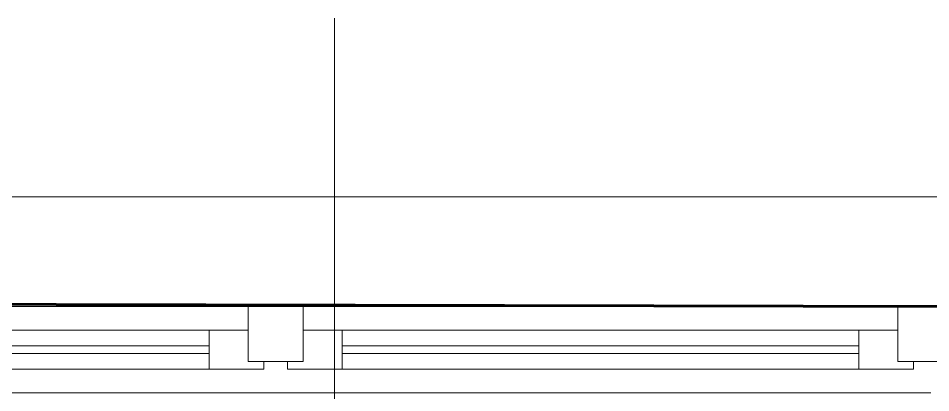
# Model space of a CAD drawing. Header units: millimetres. Extents: x -1113 to 415037, y -3642 to 28069.
# Drawn here: x 75221 to 76387, y 26964 to 27442 of the extents above; entities that cross this region are included whole.
import ezdxf

# ---------------------------------------------------------------- set-up
doc = ezdxf.new("R2010")
doc.units = ezdxf.units.MM
for name, color, linetype, lineweight in [('0) Стена 3.93м', 3, 'Continuous', 60), ('1) Окна 2.25м-', 6, 'Continuous', 60), ('A-GLAZ', 7, 'Continuous', 9), ('A-GLAZ-1', 7, 'Continuous', 5), ('A-WALL', 7, 'Continuous', 5), ('I-WALL', 7, 'Continuous', 5), ('Оси', 7, 'Continuous', 9)]:
    doc.layers.add(name, color=color, linetype=linetype, lineweight=lineweight)

# ---------------------------------------------------------------- blocks, each defined once
blk = doc.blocks.new('120_Окно_СКБ_2Ст - 120_Окно_СКБ_2Ст 2100х2400 _мал створка справа_-19092174-Объем проектирования 1 этажа')
at = {"layer": 'A-GLAZ'}
for p, q in [((150, -75), (150, -5)), ((150, -5), (220, -5)), ((220, -5), (220, -75)), ((980, -75), (980, -5)), ((980, -5), (1050, -5)), ((150, -35), (-980, -35)), ((100, -85), (100, -35)), ((150, -75), (150, -35)), ((980, -35), (220, -35)), ((220, -35), (220, -75)), ((270, -85), (270, -35)), ((930, -85), (930, -35)), ((980, -75), (980, -35)), ((220, -75), (150, -75)), ((170, -75), (150, -75)), ((170, -85), (170, -75)), ((220, -75), (200, -75)), ((200, -75), (200, -85)), ((1050, -75), (980, -75)), ((1000, -75), (980, -75)), ((1000, -85), (1000, -75)), ((-1000, -85), (170, -85)), ((170, -85), (-1000, -85)), ((200, -85), (1000, -85)), ((1000, -85), (200, -85))]:
    blk.add_line(p, q, dxfattribs=at)
at = {"layer": 'A-GLAZ-1'}
for p, q in [((1050, -5), (-1050, -5)), ((-930, -55), (100, -55)), ((270, -55), (930, -55)), ((100, -65), (-930, -65)), ((930, -65), (270, -65)), ((170, -75), (200, -75)), ((1000, -75), (1050, -75))]:
    blk.add_line(p, q, dxfattribs=at)
blk = doc.blocks.new('1floor')
at = {"layer": 'A-WALL'}
for p, q in [((74250, 27350), (76350, 27350)), ((76322, 27100), (74278, 27100))]:
    blk.add_line(p, q, dxfattribs=at)
at = {"layer": 'I-WALL'}
blk.add_line((74278, 27100), (76322, 27100), dxfattribs=at)
at = {"layer": 'Оси'}
blk.add_line((75560, 22578.1), (75560, 27578.1), dxfattribs=at)
at = {"layer": 'A-GLAZ', "color": 3}
blk.add_blockref('120_Окно_СКБ_2Ст - 120_Окно_СКБ_2Ст 2100х2400 _мал створка справа_-19092174-Объем проектирования 1 этажа', (75300, 27215), dxfattribs=at)

msp = doc.modelspace()

# ---------------------------------------------------------------- linework, layer by layer
at = {"layer": '1) Окна 2.25м-'}
msp.add_lwpolyline([(74314.7, 27078.9), (76414.7, 27074)], dxfattribs=at)

# ---------------------------------------------------------------- block references
at = {"layer": '0) Стена 3.93м'}
msp.add_blockref('1floor', (64.7, -136.1), dxfattribs=at)

doc.saveas('drawing.dxf')
